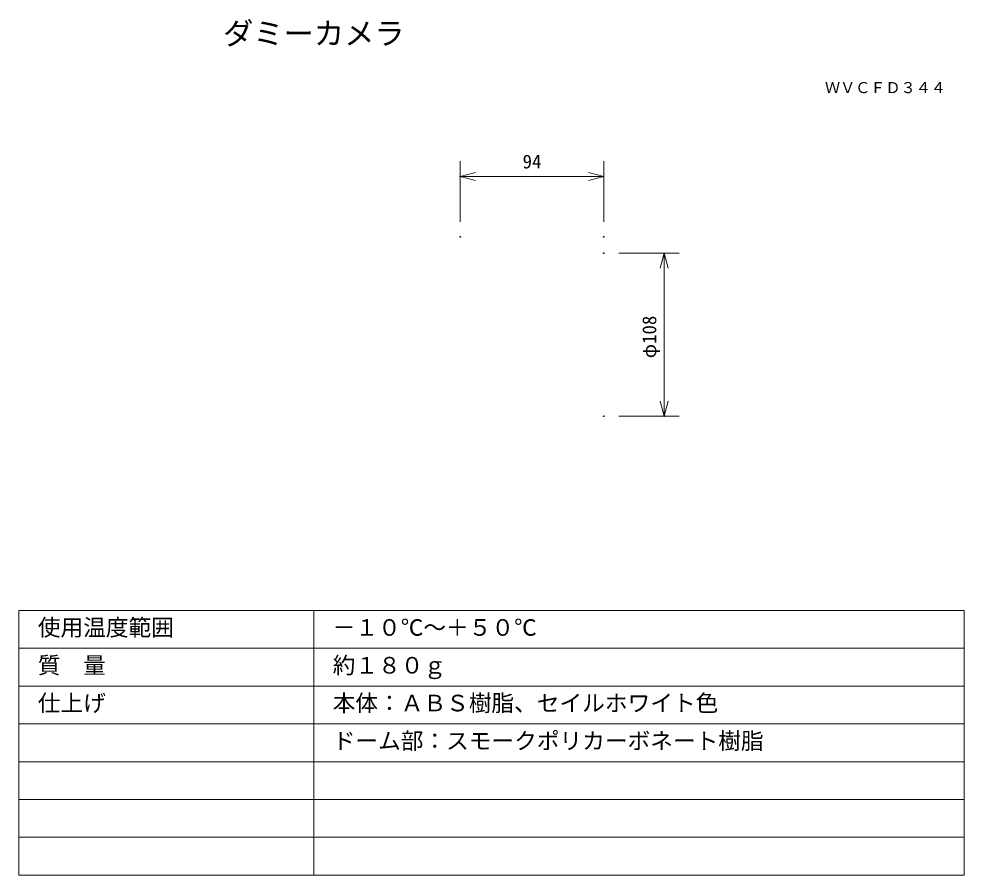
# Model space of a CAD drawing. Units: millimetres, scale not verified. Extents: x -62 to 63, y -56 to 57.
import ezdxf
from ezdxf.enums import TextEntityAlignment as Align

# ---------------------------------------------------------------- set-up
doc = ezdxf.new("R2010")
doc.units = ezdxf.units.MM
doc.header["$LTSCALE"] = 0.125
doc.header["$PDMODE"] = 32
doc.header["$PDSIZE"] = 0.0625
for name, color, linetype, lineweight in [('0-0_0', 7, 'Continuous', 9), ('0-2_WAKU', 1, 'Continuous', 18), ('0-3_MOJI1', 7, 'Continuous', 18), ('0-5_SUNPO', 7, 'Continuous', 9)]:
    doc.layers.add(name, color=color, linetype=linetype, lineweight=lineweight)
doc.layers.add('0-1_DEFPOINTS', color=7, linetype='Continuous')
doc.layers.add('0-6_TOUROKU', color=7, linetype='Continuous')
doc.styles.add('ＭＳ ゴシック', font='')
doc.styles.get('ＭＳ ゴシック').set_extended_font_data('MS Gothic')

# ---------------------------------------------------------------- blocks, each defined once
blk = doc.blocks.new('_OPEN30')
at = {"layer": '0-0_0'}
blk.add_line((0, 0), (-1, 0), dxfattribs=at)
blk.add_lwpolyline([(-1, 0.26795), (0, 0), (-1, -0.26795)], dxfattribs=at)
blk = doc.blocks.new('D4')
at = {"layer": '0-1_DEFPOINTS'}
for p in [(2.9711, 32.4481), (2.9711, 24.4481), (21.9433, 24.4481)]:
    blk.add_point(p, dxfattribs=at)
at = {"layer": '0-5_SUNPO'}
for p, q in [((2.9711, 26.4481), (2.9711, 34.4481)), ((21.9433, 26.4481), (21.9433, 34.4481)), ((19.9433, 32.4481), (4.9711, 32.4481))]:
    blk.add_line(p, q, dxfattribs=at)
at = {"layer": '0-5_SUNPO', "xscale": 2, "yscale": 2, "rotation": 180}
blk.add_blockref('_OPEN30', (2.9711, 32.4481), dxfattribs=at)
at = {"layer": '0-5_SUNPO', "xscale": 2, "yscale": 2}
blk.add_blockref('_OPEN30', (21.9433, 32.4481), dxfattribs=at)
at = {"layer": '0-5_SUNPO', "style": 'ＭＳ ゴシック'}
blk.add_text('94', height=1.833, dxfattribs=at).set_placement((11.2072, 32.9481), align=Align.BOTTOM_LEFT)
blk = doc.blocks.new('D3')
at = {"layer": '0-1_DEFPOINTS'}
for p in [(21.9324, 22.3158), (21.9324, 0.7158), (29.9324, 0.7158)]:
    blk.add_point(p, dxfattribs=at)
at = {"layer": '0-5_SUNPO'}
for p, q in [((23.9324, 22.3158), (31.9324, 22.3158)), ((29.9324, 20.3158), (29.9324, 2.7158)), ((23.9324, 0.7158), (31.9324, 0.7158))]:
    blk.add_line(p, q, dxfattribs=at)
at = {"layer": '0-5_SUNPO', "xscale": 2, "yscale": 2}
for p, rotation in [((29.9324, 22.3158), 90), ((29.9324, 0.7158), 270)]:
    blk.add_blockref('_OPEN30', p, dxfattribs=dict(at, rotation=rotation))
at = {"layer": '0-5_SUNPO', "style": 'ＭＳ ゴシック'}
blk.add_text('φ108', height=1.833, rotation=90, dxfattribs=at).set_placement((29.4324, 8.3908), align=Align.BOTTOM_LEFT)

msp = doc.modelspace()

# ---------------------------------------------------------------- linework, layer by layer
at = {"layer": '0-2_WAKU', "color": 4}
for p, q in [((-62.499, -56.4706), (-62.4989, -21.4706)), ((-62.4988, -21.4706), (62.5013, -21.4706)), ((-23.4987, -56.4706), (-23.4987, -21.4706)), ((-62.4988, -56.4706), (62.5013, -56.4706))]:
    msp.add_line(p, q, dxfattribs=at)
at = {"layer": '0-2_WAKU'}
for p, q in [((-62.4988, -26.4706), (62.5013, -26.4706)), ((-62.499, -31.4706), (62.5013, -31.4706)), ((-62.4988, -36.4706), (62.5013, -36.4706)), ((-62.499, -41.4706), (62.5013, -41.4706)), ((-62.499, -46.4706), (62.5013, -46.4706)), ((-62.499, -51.4706), (62.5013, -51.4706))]:
    msp.add_line(p, q, dxfattribs=at)
at = {"layer": '0-3_MOJI1', "color": 4}
msp.add_line((62.5013, -21.4706), (62.5013, -56.4706), dxfattribs=at)

# ---------------------------------------------------------------- block references
at = {"layer": '0-5_SUNPO'}
for name in ['D4', 'D3']:
    msp.add_blockref(name, (-7.0946, 3.506), dxfattribs=at)

# ---------------------------------------------------------------- texts
at = {"layer": '0-3_MOJI1', "style": 'ＭＳ ゴシック'}
for s, height, p in [('ダミーカメラ', 2.933, (-35.4988, 52.5294)), ('使用温度範囲', 2.199, (-59.9988, -25.4706)), ('－１０℃～＋５０℃', 2.199, (-20.9987, -25.4706)), ('質\u3000量', 2.199, (-59.999, -30.4706)), ('約１８０ｇ', 2.199, (-20.9987, -30.4706)), ('仕上げ', 2.199, (-59.999, -35.4706)), ('本体：ＡＢＳ樹脂、セイルホワイト色', 2.199, (-20.9987, -35.4706)), ('ドーム部：スモークポリカーボネート樹脂', 2.199, (-20.9987, -40.4706))]:
    msp.add_text(s, height=height, dxfattribs=at).set_placement(p, align=Align.BOTTOM_LEFT)
at = {"layer": '0-6_TOUROKU', "style": 'ＭＳ ゴシック'}
msp.add_text('ＷＶＣＦＤ３４４', height=1.466, dxfattribs=at).set_placement((44.1011, 46.5294), align=Align.BOTTOM_LEFT)

doc.saveas('drawing.dxf')
